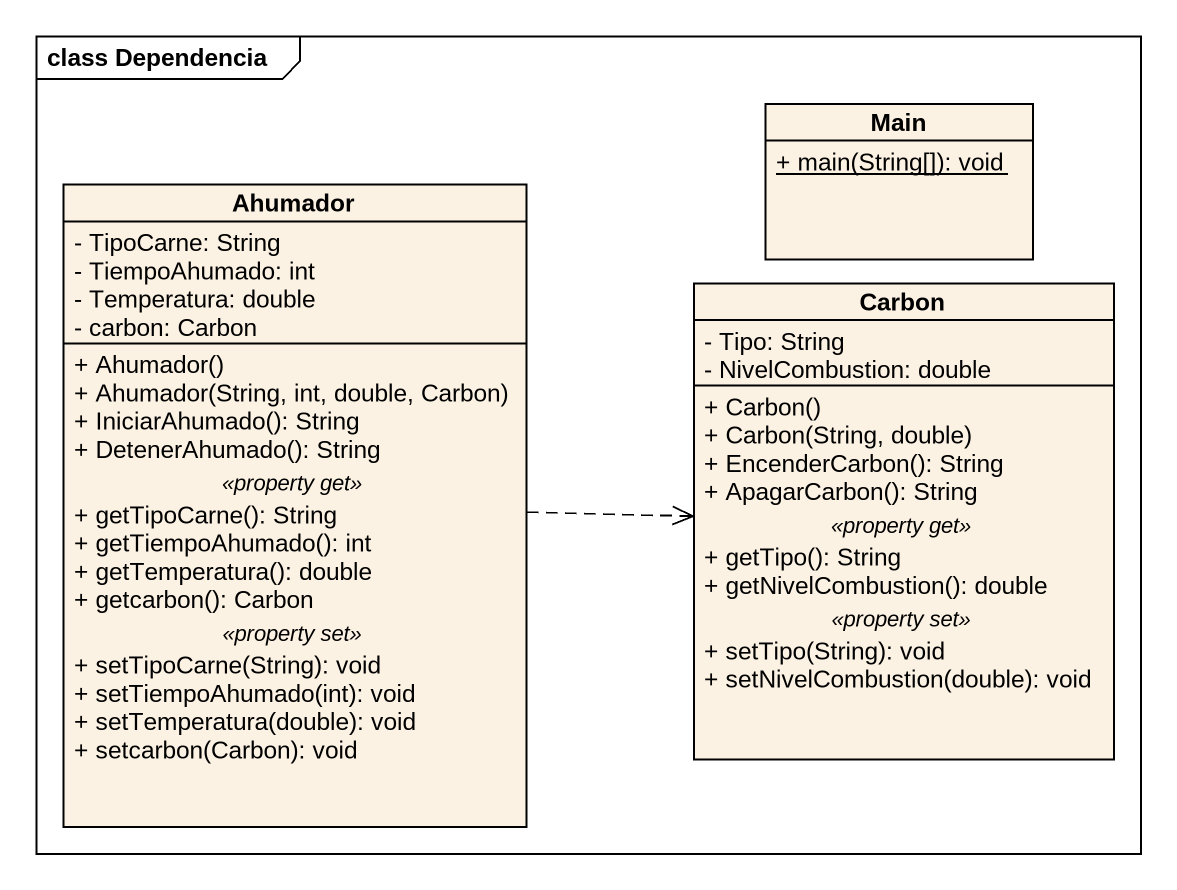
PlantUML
@startuml
mainframe class Dependencia
hide circle
hide empty members
skinparam classAttributeIconSize 0
class Main {
  {static} + main(String[]): void
}
class Ahumador {
  - TipoCarne: String
  - TiempoAhumado: int
  - Temperatura: double
  - carbon: Carbon
  --
  + Ahumador()
  + Ahumador(String, int, double, Carbon)
  + IniciarAhumado(): String
  + DetenerAhumado(): String
  .. <<property get>> ..
  + getTipoCarne(): String
  + getTiempoAhumado(): int
  + getTemperatura(): double
  + getcarbon(): Carbon
  .. <<property set>> ..
  + setTipoCarne(String): void
  + setTiempoAhumado(int): void
  + setTemperatura(double): void
  + setcarbon(Carbon): void
}
class Carbon {
  - Tipo: String
  - NivelCombustion: double
  --
  + Carbon()
  + Carbon(String, double)
  + EncenderCarbon(): String
  + ApagarCarbon(): String
  .. <<property get>> ..
  + getTipo(): String
  + getNivelCombustion(): double
  .. <<property set>> ..
  + setTipo(String): void
  + setNivelCombustion(double): void
}
Ahumador .right.> Carbon
@enduml
